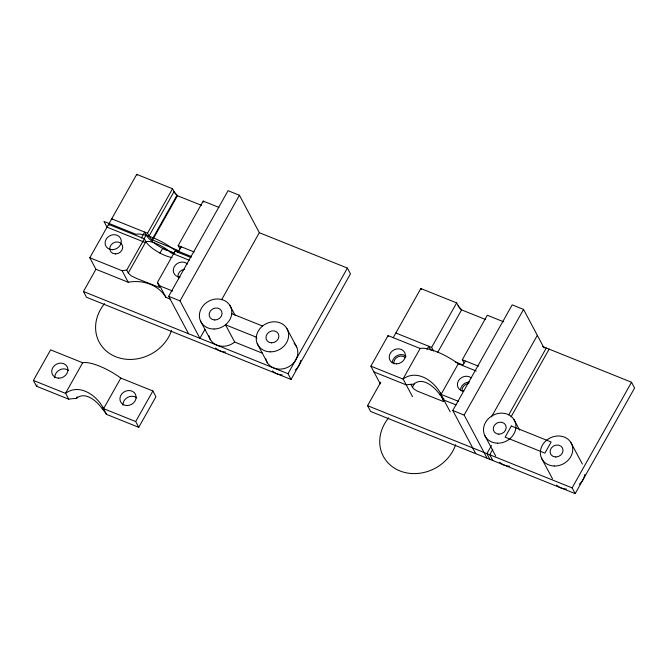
<?xml version="1.0" encoding="UTF-8"?>
<svg xmlns="http://www.w3.org/2000/svg" width="668" height="668" viewBox="0 0 668 668"><rect width="100%" height="100%" fill="white"/><g stroke="black" fill="none" stroke-linecap="round" stroke-linejoin="round"><path stroke-width="1" d="M170.682 299.306L165.931 297.394A39.988 34.87 -28 0 0 128.239 282.247L95.942 269.271L89.813 257.756L136.723 174.365L172.519 188.752L174.557 192.459L177.471 195.716L201.552 205.393M33.4 380.459L50.601 349.882L82.682 362.774A29.993 8.692 29.4 0 1 120.799 378.096L152.88 390.98L155.945 396.742L138.744 427.32L106.454 414.344A39.988 34.87 -28 0 0 102.329 408.966C97.311 401.393 85.095 390.613 76.286 398.504A39.988 34.87 -28 0 0 68.754 399.197L36.464 386.221L33.4 380.459L65.481 393.352L82.682 362.774M188.56 333.749L168.653 296.316L228.064 190.689L239.428 195.256L259.334 232.689L347.41 268.085L350.475 273.838L291.064 379.466L86.498 297.268L83.433 291.507L95.942 269.271M36.464 386.221L37.183 384.943M144.046 238.785L146.192 234.961L144.664 232.08L141.532 237.641L141.825 238.184M89.813 257.756L122.11 270.732A39.988 34.87 -28 0 1 126.736 270.148L144.38 238.785L108.575 224.398L108.959 225.116M178.256 250.558L151.97 239.728A17.994 5.21 29.4 0 1 149.039 236.105L147.503 233.224L172.519 188.752M191.081 257.547L175.066 251.11L157.423 282.481L159.552 287.465L136.715 278.498L131.095 275.775L128.264 273.028L145.908 241.666L144.38 238.785M149.039 236.105L174.047 191.624A17.994 5.21 29.4 0 0 176.987 195.248L151.97 239.728M152.454 240.196L177.471 195.716M76.286 398.504L77.254 396.784M159.961 253.13L162.641 248.362L174.398 253.089M179.993 249.014A17.994 5.21 29.4 0 0 179.717 248.429L178.189 245.557L203.206 201.076L218.995 207.422M102.329 408.966L103.298 407.246M68.754 399.197L65.631 393.318C79.642 382.898 97.194 395.79 103.598 408.666L120.799 378.096M204.926 329.424L199.924 338.317L180.018 300.884L239.428 195.256M138.744 427.32L135.688 421.558L152.88 390.98M221.609 299.765L259.334 232.689M291.064 379.466L288 373.713L347.41 268.085M380.259 383.799L370.874 366.164L388.075 335.586L420.155 348.479A29.993 8.692 29.4 0 1 458.281 363.793L476.209 370.999M393.151 337.774L420.84 288.534L456.645 302.913L458.682 306.629L461.588 309.885L485.678 319.563M542.516 346.475L631.536 382.246L634.6 388.008L575.19 493.635L370.615 411.438L367.559 405.676L380.76 382.205M420.155 348.479L402.963 379.057L370.874 366.164M427.002 349.422L428.789 346.249L430.317 349.13A21.326 6.179 29.4 0 0 431.227 350.55M433.666 351.101A17.994 5.21 29.4 0 1 433.156 350.274L431.628 347.393L456.645 302.913M441.548 396.642L443.669 401.635L417.291 391.106L414.227 389.244L412.39 387.198L414.594 383.273M437.598 352.545L461.588 309.885M456.035 404.908L443.928 400.048A39.988 34.87 -28 0 0 439.803 394.671L440.771 392.951M412.523 396.717L403.113 379.023C417.108 368.703 434.509 381.278 441.08 394.37L458.281 363.793M464.035 362.991A17.994 5.21 29.4 0 0 463.842 362.599L462.314 359.718L487.331 315.246L503.781 321.851M443.076 399.522L443.811 398.22M462.473 365.63L465.345 361.221M475.741 453.681L452.779 410.486L512.189 304.858L523.553 309.426L544.103 348.07M487.106 458.248L464.143 415.053L523.553 309.426M491.448 416.916L537.331 335.336M491.456 445.506L486.889 453.63L489.953 459.384M508.724 414.811L546.299 348.003M492.775 449.355L489.727 454.766L492.792 460.528M511.053 416.849L549.138 349.139M575.19 493.635L572.125 487.882L631.536 382.246M147.503 233.224L111.706 218.837L112.09 219.555M178.189 245.557L194.213 251.995M395.832 333.006L431.628 347.393M462.314 359.718L478.338 366.156M455.501 361.964L462.381 364.728M191.14 256.454L174.156 249.623A29.993 8.692 29.4 0 0 136.038 234.309L103.949 221.417L107.014 227.178L145.14 242.492A16.658 4.826 29.4 0 1 155.861 243.411A16.658 4.826 29.4 0 1 171.175 252.955L189.286 260.236M441.08 394.37L458.457 401.351M231.746 313.668L262.532 326.034M157.423 282.481A39.988 34.87 -28 0 1 159.802 285.879L172.695 291.056M373.938 371.917L406.236 384.902A39.988 34.87 -28 0 1 413.768 384.209C422.568 376.309 434.785 387.089 439.803 394.671M168.653 296.316L180.018 300.884M452.779 410.486L464.143 415.053M208.833 335.595A16.658 14.529 -28 0 0 234.677 342.058L262.582 353.272M83.433 291.507L288 373.713M367.559 405.676L572.125 487.882M103.598 408.666L135.688 421.558M229.784 305.268L235.161 315.338M570.864 442.483L582.354 464.076M541.523 458.19L552.519 478.856M514.043 419.654L519.646 430.184M420.84 288.534L421.416 289.611M484.701 435.352L495.698 456.019M440.805 394.17L450.215 411.864M388.075 335.586L388.459 336.305M410.862 384.317L412.39 387.198M286.739 328.314L296.634 346.909M203.206 201.076L203.782 202.153M256.854 338.233L256.278 337.156L225.492 324.782L234.677 342.058M257.23 343.628L267.434 362.833M181.32 247.235L181.028 246.692L178.097 252.613M136.723 174.365L137.107 175.083M175.066 251.11L175.35 251.652M200.575 321.183L210.47 339.778M159.802 285.879L165.931 297.394M126.736 270.148L128.264 273.028M122.11 270.732L128.239 282.247M103.323 408.465L106.454 414.344M294.112 343.285A16.658 14.529 -28 0 1 288.643 366.824A16.658 14.529 -28 0 1 265.739 358.816M171.968 257.564A17.994 5.21 29.4 0 1 145.908 241.666M178.707 278.731A6.663 5.812 -28 0 1 184.602 269.338M174.882 253.347A21.326 6.179 29.4 0 1 169.939 251.744M167.259 250.625A21.326 6.179 29.4 0 1 146.192 234.961M54.809 377.804A8.333 7.264 -28 0 1 59.494 369.972A8.333 7.264 -28 0 1 68.604 370.498M122.996 405.209A8.333 7.264 -28 0 1 127.68 397.368A8.333 7.264 -28 0 1 136.79 397.894M171.542 330.518A39.988 34.87 -28 0 1 115.748 356.737A39.988 34.87 -28 0 1 104.584 303.614M180.193 277.078A8.333 7.264 -28 0 1 174.264 266.716A8.333 7.264 -28 0 1 187.516 264.052M225.492 352.044A16.658 14.529 -28 0 1 215.564 348.053M300.717 360.353A16.658 14.529 -28 0 1 295.256 370.072M282.314 374.882A16.658 14.529 -28 0 1 272.385 370.89M392.266 362.749A8.333 7.264 -28 0 1 397.351 355.485A8.333 7.264 -28 0 1 406.077 356.194M463.742 391.206A8.333 7.264 -28 0 1 458.39 380.877A8.333 7.264 -28 0 1 471.249 377.871M460.452 390.154A8.333 7.264 -28 0 1 469.579 381.979M584.842 474.522A16.658 14.529 -28 0 1 579.373 484.233M566.439 489.051A16.658 14.529 -28 0 1 556.511 485.06M509.617 466.214A16.658 14.529 -28 0 1 499.681 462.223M455.66 444.688A39.988 34.87 -28 0 1 399.873 470.907A39.988 34.87 -28 0 1 388.709 417.784M461.112 309.418A17.994 5.21 29.4 0 1 458.173 305.794M462.172 391.223A6.663 5.812 -28 0 1 468.727 383.507M393.986 363.826A6.663 5.812 -28 0 1 397.635 356.962A6.663 5.812 -28 0 1 405.367 357.764M511.379 426.025L505.125 437.148L544.896 453.129L551.15 442.007L511.379 426.025M115.355 253.932A6.663 5.812 -28 0 0 122.252 245.047A6.663 5.812 -28 0 0 111.122 244.797A6.663 5.812 -28 0 0 115.355 253.932M214.111 329.015A16.658 14.529 -28 0 0 230.326 306.203A16.658 14.529 -28 0 0 202.362 306.762A16.658 14.529 -28 0 0 214.111 329.015M214.712 319.997A6.663 5.812 -28 0 0 221.609 311.113A6.663 5.812 -28 0 0 210.478 310.862A6.663 5.812 -28 0 0 214.712 319.997M271.534 342.834A6.663 5.812 -28 0 0 278.431 333.95A6.663 5.812 -28 0 0 267.309 333.691A6.663 5.812 -28 0 0 271.534 342.834M270.198 351.844A16.658 14.529 -28 0 0 287.449 329.633A16.658 14.529 -28 0 0 259.627 328.998A16.658 14.529 -28 0 0 270.198 351.844M58.717 378.146A8.333 7.264 -28 0 0 67.343 367.033A8.333 7.264 -28 0 0 53.432 366.715A8.333 7.264 -28 0 0 58.717 378.146M126.903 405.543A8.333 7.264 -28 0 0 135.529 394.437A8.333 7.264 -28 0 0 121.618 394.12A8.333 7.264 -28 0 0 126.903 405.543M112.383 249.682A8.333 7.264 -28 0 0 120.566 238.317A8.333 7.264 -28 0 0 106.596 238.509A8.333 7.264 -28 0 0 112.383 249.682M396.508 363.843A8.333 7.264 -28 0 0 404.691 352.479A8.333 7.264 -28 0 0 390.713 352.679A8.333 7.264 -28 0 0 396.508 363.843M554.323 466.014A16.658 14.529 -28 0 0 571.574 443.803A16.658 14.529 -28 0 0 543.752 443.168A16.658 14.529 -28 0 0 554.323 466.014M555.659 457.004A6.663 5.812 -28 0 0 562.556 448.119A6.663 5.812 -28 0 0 551.434 447.861A6.663 5.812 -28 0 0 555.659 457.004M497.493 443.185A16.658 14.529 -28 0 0 514.744 420.965A16.658 14.529 -28 0 0 486.93 420.331A16.658 14.529 -28 0 0 497.493 443.185M498.837 434.167A6.663 5.812 -28 0 0 505.734 425.282A6.663 5.812 -28 0 0 494.604 425.032A6.663 5.812 -28 0 0 498.837 434.167"/></g></svg>
